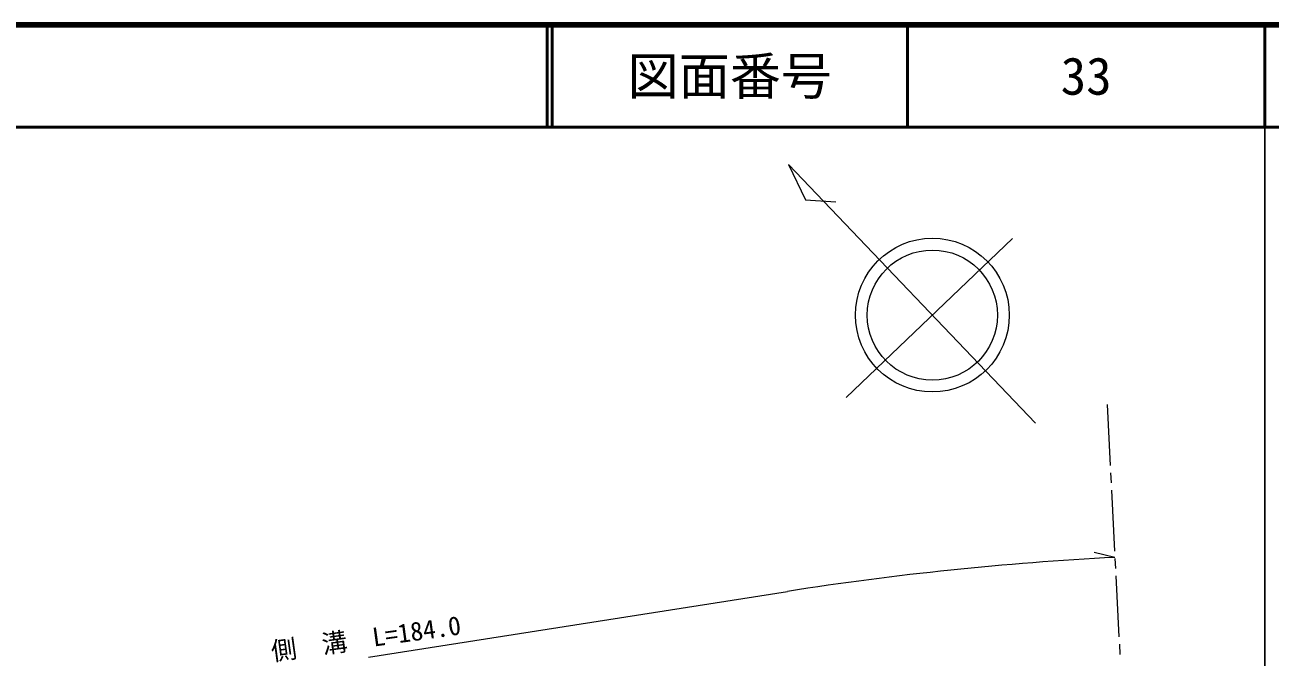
# Model space of a CAD drawing. Units: millimetres at full size, sheet at 1:1000; details may follow other scales. Extents: x 40000 to 680000, y 20000 to 380000.
# Drawn here: x 457628 to 579500, y 318126 to 380000 of the extents above; entities that cross this region are included whole.
import ezdxf
from ezdxf.enums import TextEntityAlignment as Align

# ---------------------------------------------------------------- set-up
doc = ezdxf.new("R2010")
doc.units = ezdxf.units.MM
doc.header["$LTSCALE"] = 1000
doc.linetypes.add('CHAIN', pattern=[18.5, 12, -1.5, 3.5, -1.5])
for name, color, linetype, lineweight in [('M-BGD', 7, 'Continuous', 13), ('M-BMK', 2, 'CHAIN', 13), ('M-BMK-SRVR', 3, 'Continuous', 13), ('M-STR-HTXT', 7, 'Continuous', 13), ('M-TTL', 2, 'Continuous', 140), ('M-TTL-BAND', 7, 'Continuous', 25), ('M-TTL-LINE', 7, 'Continuous', 50)]:
    doc.layers.add(name, color=color, linetype=linetype, lineweight=lineweight)
doc.layers.add('M-TTL-TXT', color=7, linetype='Continuous')
doc.styles.add('ＭＳ ゴシック', font='')
doc.styles.get('ＭＳ ゴシック').set_extended_font_data('MS Gothic')

msp = doc.modelspace()

# ---------------------------------------------------------------- linework, layer by layer
at = {"layer": 'M-BGD'}
for p, q in [((564310, 327883), (562281, 328379)), ((491243, 318126), (532253, 324554))]:
    msp.add_line(p, q, dxfattribs=at)
msp.add_arc((580260, 18294), 310000, 92.94926, 98.90862, dxfattribs=at)
at = {"layer": 'M-BMK'}
for p, q in [((563538, 342863), (563846, 336871)), ((563882, 336172), (563934, 335173)), ((563970, 334474), (564279, 328482)), ((564315, 327783), (564366, 326784)), ((564402, 326085), (564711, 320093)), ((564747, 319394), (564798, 318396))]:
    msp.add_line(p, q, dxfattribs=at)
at = {"layer": 'M-BMK-SRVR'}
msp.add_line((538017, 343539), (554279, 359092), dxfattribs=at)
msp.add_lwpolyline([(556550, 341031), (532359, 366325), (534044, 362892), (536989, 362685)], dxfattribs=at)
for radius in [7526, 6368]:
    msp.add_circle((546444, 351598), radius, dxfattribs=at)
at = {"layer": 'M-TTL'}
msp.add_line((680000, 380000), (40000, 380000), dxfattribs=at)
at = {"layer": 'M-TTL-BAND'}
msp.add_line((579000, 20000), (579000, 370000), dxfattribs=at)
at = {"layer": 'M-TTL-LINE'}
for p, q in [((508747, 380000), (508747, 370000)), ((509247, 380000), (509247, 370000)), ((543997, 380000), (543997, 370000)), ((579000, 380000), (579000, 370000)), ((40000, 370000), (680000, 370000))]:
    msp.add_line(p, q, dxfattribs=at)

# ---------------------------------------------------------------- texts
at = {"layer": 'M-STR-HTXT', "style": 'ＭＳ ゴシック'}
msp.add_text('側\u3000溝\u3000L=184.0', height=1833, rotation=8, dxfattribs=at).set_placement((491213, 318516), align=Align.BOTTOM_CENTER)
at = {"layer": 'M-TTL-TXT', "style": 'ＭＳ ゴシック'}
for s, p in [('図面番号', (526622, 375000)), ('33', (561497, 375000))]:
    msp.add_text(s, height=3666, dxfattribs=at).set_placement(p, align=Align.MIDDLE_CENTER)

doc.saveas('drawing.dxf')
